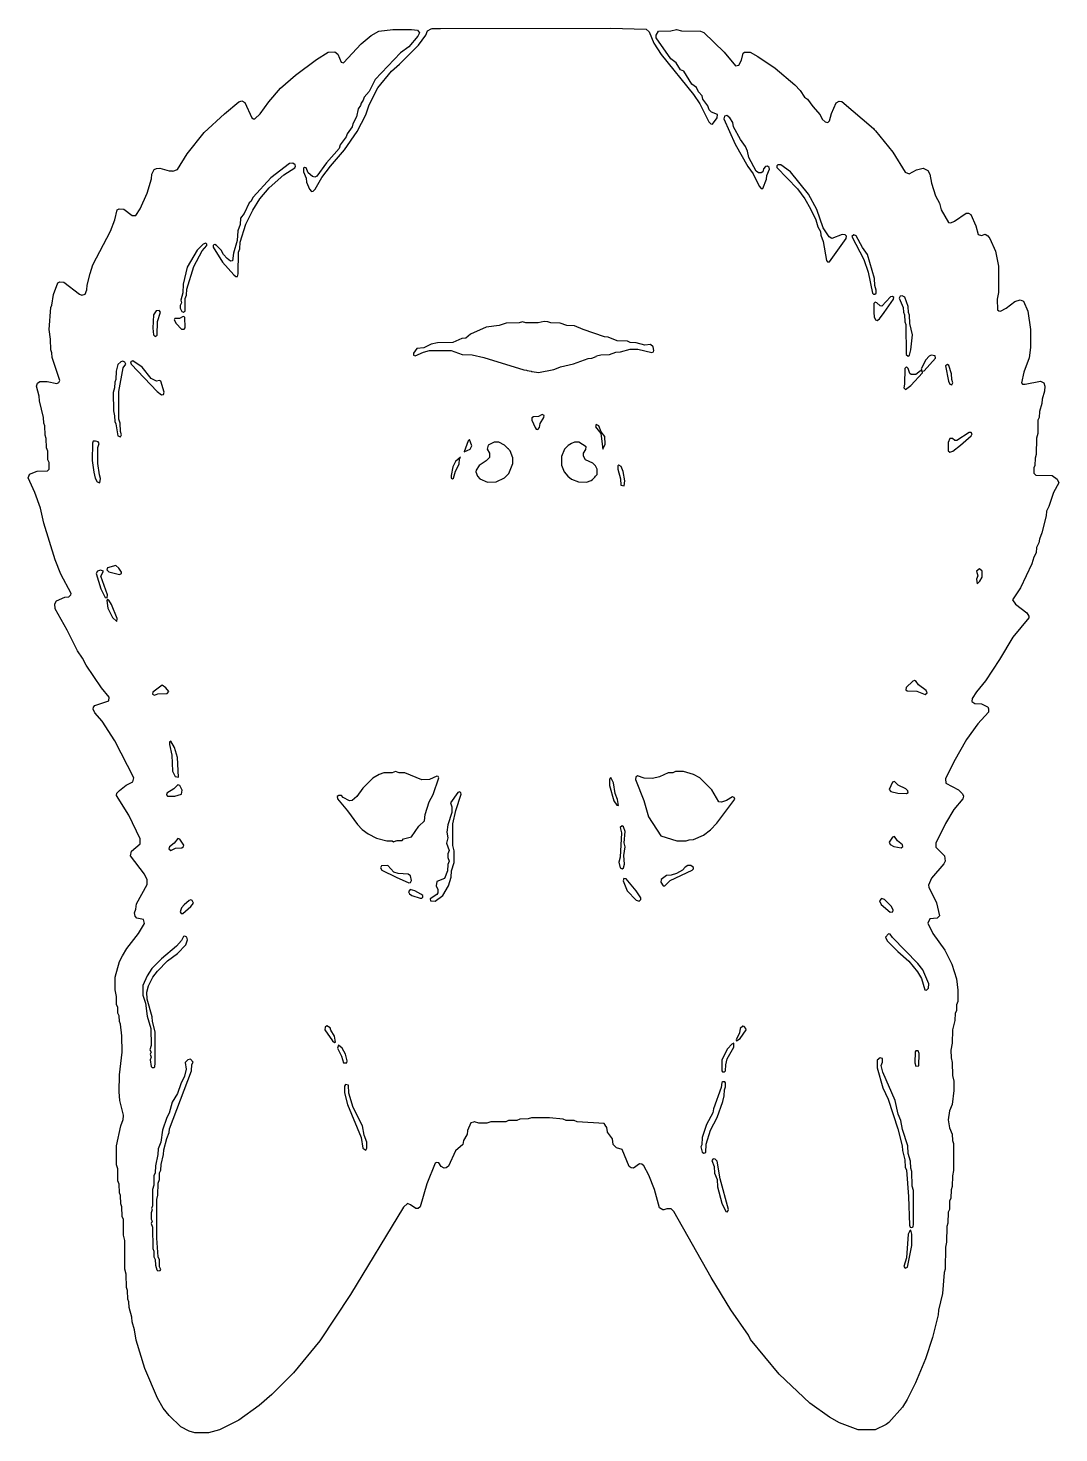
# Model space of a CAD drawing. Header units: millimetres. Extents: x 0 to 220, y 0 to 300.
import ezdxf

# ---------------------------------------------------------------- set-up
doc = ezdxf.new("R2010")
doc.units = ezdxf.units.MM
doc.layers.add('CUT', color=7, linetype='CONTINUOUS')

msp = doc.modelspace()

# ---------------------------------------------------------------- linework, layer by layer
at = {"layer": 'CUT'}
for points in [[(0.5635, 204.7892), (0.5647, 204.7906), (0.5756, 204.8038), (0.5871, 204.8176), (0.5959, 204.8282), (2.1975, 205.4566), (4.393, 205.5289), (4.7618, 205.9138), (4.7597, 207.3369), (4.5218, 207.8801), (4.4562, 209.7505), (4.203, 210.4295), (4.1578, 212.4265), (3.904, 213.1203), (3.8566, 215.1339), (3.6188, 215.6709), (3.5629, 216.9224), (2.7141, 220.4883), (2.6635, 221.4324), (2.0744, 223.5556), (2.2919, 224.2346), (2.7764, 224.5941), (4.3776, 224.6113), (6.3941, 224.1809), (6.8655, 224.3415), (7.0215, 224.7764), (5.4194, 229.6832), (5.3558, 230.6924), (5.105, 231.32), (5.0605, 233.5825), (4.7593, 235.6485), (5.1214, 240.3716), (5.3535, 240.8665), (5.7243, 243.1078), (6.6579, 245.6246), (7.0677, 245.8378), (7.897, 245.7864), (11.2585, 243.1934), (11.718, 243.0253), (12.4517, 243.1909), (12.8277, 244.1552), (12.8805, 245.1098), (13.4975, 247.5923), (14.1126, 249.4354), (17.8812, 256.6235), (18.8027, 259.0782), (19.2497, 261.1857), (19.6757, 261.3897), (20.6751, 261.3568), (22.5088, 260.0221), (23.2536, 259.9978), (24.1725, 261.4165), (25.6748, 264.745), (26.5804, 267.7738), (26.6547, 268.8256), (27.1833, 269.7708), (27.6607, 270.0267), (28.392, 270.0941), (30.3922, 269.5067), (31.0156, 269.4838), (31.0396, 269.4755), (31.0564, 269.4823), (31.1531, 269.4787), (32.1726, 269.8101), (34.2239, 273.174), (37.8147, 277.7018), (42.1503, 281.7021), (45.2561, 284.2304), (45.9001, 284.4183), (46.5405, 284.0717), (47.9985, 280.8354), (48.337, 280.5765), (48.6798, 280.5822), (49.7728, 281.6533), (51.6033, 284.2614), (54.1548, 287.179), (57.3087, 289.9558), (61.7966, 293.2664), (64.2849, 294.823), (65.7004, 294.8722), (66.3666, 294.3946), (67.0949, 292.6906), (67.5424, 292.5787), (71.3623, 296.585), (73.4721, 298.3496), (75.0799, 299.3196), (78.0987, 299.6619), (82.0599, 299.6599), (83.382, 299.5105), (83.7436, 298.946), (83.3847, 298.2688), (81.4797, 295.9989), (79.7175, 294.711), (74.2939, 288.9985), (73.0069, 286.4251), (71.9397, 285.1984), (71.7736, 284.5563), (71.3168, 283.973), (71.2045, 283.4186), (70.6996, 282.7333), (70.3131, 281.0297), (69.5325, 279.5215), (69.3934, 278.8853), (68.3332, 277.4005), (68.1561, 276.7393), (66.8496, 275.0344), (66.6095, 274.2843), (63.9206, 271.1908), (61.8979, 268.3687), (61.4784, 268.1704), (60.9192, 268.2931), (60.0435, 269.1029), (59.5879, 270.1537), (59.2722, 270.2486), (58.9968, 270.0674), (59.0295, 269.2955), (59.5654, 267.9222), (59.6501, 267.1236), (60.2904, 265.6187), (60.7241, 265.1287), (61.0872, 265.1525), (61.5177, 265.5924), (62.925, 268.0915), (64.7845, 270.5449), (67.7817, 273.9752), (70.5072, 277.8783), (72.2937, 281.438), (73.0308, 283.5691), (74.884, 287.2265), (77.8181, 290.8088), (79.5172, 292.2482), (83.5403, 296.3227), (85.1343, 298.4703), (85.5045, 299.4018), (86.2545, 299.7887), (86.487, 299.8451), (88.2854, 299.8826), (124.5092, 299.9615), (124.5341, 299.9614), (132.119, 299.7292), (132.7524, 299.1485), (133.7831, 296.7488), (135.306, 294.325), (142.2573, 285.7656), (143.5594, 283.8237), (145.4638, 279.9709), (145.9014, 279.5155), (146.2728, 279.4972), (147.2779, 280.8071), (147.3399, 281.5023), (146.0895, 282.0531), (145.5667, 282.513), (145.2472, 283.3835), (144.2139, 284.8251), (144.0437, 285.4823), (143.2923, 286.3712), (142.8642, 287.2694), (141.8723, 288.0021), (140.1816, 290.7546), (139.4406, 291.0725), (138.5318, 292.5214), (137.3958, 293.4059), (134.2776, 297.8752), (134.2684, 298.437), (134.7827, 299.2731), (137.3814, 299.3995), (138.5687, 299.6861), (139.6663, 299.3989), (143.7066, 299.341), (144.4572, 299.0334), (148.7775, 294.8082), (151.1924, 291.9193), (151.8684, 292.0752), (152.438, 293.1471), (152.8264, 294.5811), (153.0928, 294.8231), (154.3209, 294.8464), (155.9359, 293.8946), (159.6614, 291.3937), (163.8528, 287.8332), (165.0019, 286.6163), (165.8717, 285.2442), (166.5346, 284.8197), (167.6513, 283.2116), (169.2179, 281.4888), (169.7, 280.543), (170.325, 279.954), (170.8626, 279.8292), (171.2359, 280.2109), (171.6697, 281.7241), (172.667, 284.0139), (173.3001, 284.4074), (173.8773, 284.3127), (180.6101, 278.5273), (180.7795, 278.3316), (180.8294, 278.274), (180.9002, 278.1922), (181.0347, 278.0369), (184.7353, 273.4655), (187.3833, 269.2122), (188.2316, 268.8959), (189.8141, 269.6996), (191.229, 270.0747), (192.2457, 269.5724), (192.607, 268.8191), (192.9791, 266.8628), (193.8836, 264.1471), (194.6828, 262.5901), (195.0796, 261.1647), (196.6155, 258.5045), (197.1535, 258.4174), (197.9045, 258.7563), (200.3854, 260.4679), (200.8925, 260.4798), (201.355, 260.2082), (202.456, 257.8065), (202.9226, 255.9372), (203.6297, 255.7284), (204.4399, 256.022), (205.0152, 255.637), (205.4682, 255.0831), (206.6586, 252.3757), (207.2852, 249.1723), (207.2922, 243.5772), (207.0164, 242.1394), (207.073, 239.8741), (207.3576, 239.6239), (207.7341, 239.6086), (208.9279, 240.2215), (210.7757, 241.6103), (211.9402, 241.9869), (212.6007, 241.7033), (213.5131, 239.5866), (214.1483, 235.7002), (214.1357, 231.8291), (213.8286, 229.6423), (212.7145, 226.541), (212.1679, 224.31), (212.4237, 224.0432), (212.9586, 224.0343), (216.2331, 224.6343), (216.9507, 224.2665), (217.1671, 223.5963), (217.135, 222.5428), (216.5966, 220.835), (216.5439, 219.8804), (216.0022, 218.1551), (215.9482, 216.9179), (215.7069, 216.3377), (215.654, 213.4642), (215.3913, 212.5024), (215.3513, 208.9752), (215.0967, 208.2229), (215.0402, 206.6951), (214.7996, 206.1577), (214.7955, 205.0148), (215.2368, 204.6303), (218.7071, 204.5147), (219.8074, 203.7726), (220.1733, 202.9735), (219.0174, 200.8925), (218.0025, 197.9156), (217.502, 196.9518), (217.4294, 195.906), (216.5248, 192.2844), (216.0031, 190.9636), (215.9114, 190.1429), (215.4092, 189.1786), (215.3134, 188.0504), (214.8115, 187.0905), (214.4148, 185.6579), (212.0096, 180.5446), (210.2986, 178.0153), (210.9115, 177.1136), (213.3455, 175.2483), (213.7581, 174.5471), (213.7581, 174.1439), (210.3407, 170.0505), (207.5035, 165.261), (204.4818, 160.742), (202.5828, 158.4108), (201.6649, 156.9353), (201.6048, 156.3259), (202.2187, 155.9258), (203.6683, 155.8172), (204.969, 155.1868), (204.9904, 155.1654), (204.9912, 155.1646), (205.0021, 155.1537), (205.189, 154.7769), (205.1677, 154.0714), (202.9054, 151.5463), (200.474, 148.2459), (197.7629, 143.4283), (195.9649, 139.7998), (196.0561, 138.8864), (198.7299, 137.4961), (199.6317, 136.6248), (199.8526, 136.1145), (199.6525, 135.5811), (197.7833, 133.2974), (195.9691, 130.2737), (193.8952, 126.1298), (193.8913, 125.2305), (195.7745, 123.4118), (195.9241, 122.2371), (195.6516, 121.6883), (193.0071, 118.6455), (192.3478, 117.1332), (192.4127, 116.7066), (194.0849, 113.4041), (194.6969, 110.6372), (194.2117, 110.129), (192.6366, 109.9365), (192.2371, 109.0723), (193.2985, 106.869), (195.8521, 103.2927), (197.3525, 100.3006), (198.2935, 97.183), (198.6397, 94.7537), (198.5814, 92.3388), (198.3565, 91.653), (198.2928, 90.3647), (198.0611, 89.8707), (197.9989, 88.303), (197.4698, 86.2861), (197.4169, 83.4123), (197.1299, 81.9807), (197.1624, 80.2905), (197.4188, 79.2906), (197.4612, 76.5181), (197.7243, 75.356), (197.743, 73.364), (197.4009, 70.3648), (196.8691, 68.9839), (196.5252, 67.0845), (196.8657, 65.3571), (197.3891, 64.0222), (197.4593, 62.7065), (197.6978, 62.0623), (197.7223, 56.2828), (197.4609, 55.1421), (197.4171, 52.8869), (197.1603, 52.1631), (197.1087, 50.3829), (196.8614, 49.7714), (196.8097, 47.9911), (196.564, 47.3689), (196.5118, 45.0306), (196.2659, 44.3365), (196.2214, 40.9991), (195.9587, 39.9206), (195.9126, 35.2524), (195.6698, 34.547), (195.3117, 30.0319), (194.4698, 26.4896), (194.4088, 25.4932), (193.2052, 20.6758), (191.6931, 16.142), (189.5792, 11.0083), (187.7931, 7.4411), (186.784, 5.806), (183.867, 2.5615), (183.3355, 2.1243), (180.9621, 0.9458), (177.3332, 0.9418), (173.3805, 2.4551), (171.2516, 3.6726), (167.0386, 6.6671), (160.5304, 12.8735), (154.3779, 20.2597), (153.9241, 21.1636), (150.185, 26.529), (145.9849, 33.4287), (138.058, 47.5122), (137.4267, 48.0992), (136.547, 48.0973), (135.8755, 47.8597), (135.6843, 47.867), (134.9827, 48.2931), (134.967, 48.3065), (134.9648, 48.3083), (134.9624, 48.3104), (133.9018, 52.2552), (132.6856, 55.2942), (131.6262, 57.2663), (131.1874, 57.6558), (130.6835, 57.6846), (129.4256, 56.8118), (128.9428, 56.8402), (128.4712, 57.1451), (126.991, 60.7271), (125.7852, 61.082), (125.0729, 61.7978), (124.9289, 63.0234), (123.9122, 64.4467), (123.8585, 64.5311), (123.7328, 65.4228), (123.7197, 65.4432), (123.7175, 65.4594), (123.4145, 65.9743), (123.355, 66.0102), (123.1761, 66.2884), (117.4069, 66.6833), (116.7783, 66.93), (115.0288, 66.9778), (114.3972, 67.2285), (111.4844, 67.5484), (107.6366, 67.5241), (106.9389, 67.2789), (105.1478, 67.2256), (104.5471, 66.98), (102.7561, 66.9267), (102.1671, 66.689), (98.9691, 66.6327), (98.1509, 66.3713), (96.5017, 66.3799), (96.4767, 66.3858), (96.4641, 66.3889), (95.5354, 66.6795), (95.4012, 66.643), (95.3796, 66.6482), (95.3298, 66.6235), (94.738, 66.4623), (94.0235, 64.7983), (93.9159, 63.9472), (93.9111, 63.938), (93.909, 63.9341), (93.9038, 63.9241), (93.8828, 63.8837), (93.1307, 62.7148), (93.0157, 61.8393), (91.4535, 60.4628), (89.9431, 57.2033), (89.4433, 56.8492), (89.0024, 56.8064), (88.4078, 57.1477), (87.901, 57.9042), (87.3944, 58.0005), (87.1206, 57.8165), (85.3576, 53.451), (83.9386, 48.5139), (83.5164, 48.188), (82.9567, 48.1423), (81.8659, 48.975), (81.2483, 49.2205), (80.3445, 48.453), (69.0805, 29.8277), (62.4879, 19.965), (56.9018, 13.15), (52.2454, 8.4721), (49.5786, 6.1401), (45.257, 3.0392), (41.1158, 0.9679), (38.7594, 0.3135), (35.8294, 0.3104), (34.6381, 0.6689), (32.8331, 1.598), (30.3876, 3.9892), (29.1168, 5.592), (27.8798, 7.7126), (25.1745, 14.0492), (23.3638, 20.0779), (22.9934, 22.3185), (22.4607, 23.992), (22.3971, 25.0012), (21.8493, 27.0597), (21.7974, 28.2887), (21.5513, 28.8693), (21.4944, 30.6878), (21.2508, 31.3199), (21.2043, 34.1443), (20.9455, 35.2013), (20.908, 41.3161), (20.6451, 42.5126), (20.6029, 45.8185), (20.3572, 46.5053), (20.3069, 48.5488), (20.0564, 49.1992), (20.0075, 50.9587), (19.7693, 51.5189), (19.7085, 53.3504), (19.4498, 54.1127), (19.4046, 56.6436), (19.1502, 57.5016), (19.1713, 61.529), (20.0748, 65.8187), (20.5929, 67.1423), (20.6203, 67.9275), (20.6237, 67.9383), (20.6209, 67.9443), (20.6256, 68.0783), (19.8235, 71.2191), (19.7146, 73.0791), (19.7723, 76.6864), (20.3186, 81.4937), (20.3084, 85.0273), (20.0036, 87.4847), (19.7565, 88.0495), (19.7046, 89.2786), (19.4576, 89.8433), (19.4056, 91.0723), (19.156, 91.6804), (19.1122, 93.3972), (18.8305, 94.8486), (18.8752, 97.4995), (19.7931, 100.8474), (20.4045, 102.074), (21.3684, 103.659), (23.8463, 106.8361), (25.0863, 109.0006), (24.9226, 109.8565), (23.4903, 110.1393), (23.1357, 110.5474), (23.0018, 111.2255), (23.2917, 112.0105), (23.3968, 113.1512), (25.7046, 117.2909), (25.6757, 118.3164), (25.0844, 119.5093), (22.1353, 123.3722), (22.316, 124.3755), (24.1627, 125.9911), (24.1803, 126.9933), (21.7957, 132.066), (19.1222, 136.2692), (19.2286, 136.7685), (19.7439, 137.3553), (21.1961, 138.4406), (22.6203, 139.1946), (22.8483, 140.0212), (18.806, 147.9114), (16.094, 152.1142), (14.4821, 153.8738), (14.1886, 154.693), (14.2232, 155.1385), (14.5362, 155.4782), (17.4906, 156.4943), (17.5884, 157.2163), (15.9717, 159.2495), (12.6443, 164.0785), (11.9093, 165.5847), (10.8236, 167.1149), (8.6411, 171.5301), (6.0349, 176.1019), (6.0096, 177.1351), (6.3416, 177.8187), (8.1324, 178.5447), (8.9562, 178.6451), (9.3954, 179.0646), (9.4655, 179.3789), (7.2574, 183.5139), (6.0405, 186.5548), (3.6317, 194.3773), (2.9491, 197.5676), (1.7369, 200.8925), (0.2787, 204.0519), (0.5487, 204.7713), (0.5593, 204.7842)], [(153.8345, 270.4055), (154.9202, 268.8752), (156.2267, 266.2186), (156.6609, 265.7657), (157.0304, 265.7457), (157.8237, 267.7483), (157.8999, 268.5202), (158.4412, 269.8769), (158.399, 270.2252), (158.0275, 270.5382), (157.5859, 270.423), (157.147, 269.9485), (156.9792, 269.2971), (156.6842, 269.0887), (156.1192, 269.119), (155.6248, 269.4741), (154.0397, 272.3446), (153.7721, 273.7364), (153.3275, 274.7285), (152.2484, 276.2271), (150.7673, 278.8811), (150.6171, 279.8214), (149.9665, 280.8107), (149.3373, 281.2899), (148.8644, 281.1443), (148.7206, 280.6219), (151.1184, 275.2084)], [(44.5958, 246.9435), (44.9645, 247.0087), (45.1251, 247.5321), (45.171, 252.1424), (45.4184, 252.8524), (45.5149, 254.3137), (46.7004, 258.1055), (48.2098, 261.1534), (49.7403, 263.5506), (51.6934, 265.8689), (54.8368, 268.6811), (57.1631, 270.1848), (57.3563, 270.497), (57.2469, 270.8131), (56.7371, 271.1219), (56.0526, 271.1037), (52.0676, 268.0363), (48.3049, 263.903), (47.8133, 262.9875), (47.4219, 262.6966), (46.3911, 260.3973), (45.5928, 259.3957), (45.5196, 258.0877), (44.9881, 256.6849), (44.8855, 254.6206), (44.0945, 251.9388), (43.8717, 250.3382), (43.4352, 250.2476), (42.7403, 250.8137), (41.9585, 251.6684), (41.4636, 252.6224), (40.4998, 253.6076), (40.1463, 253.8113), (39.7932, 253.6818), (39.744, 253.2177), (41.7673, 250.0342), (44.1382, 247.3205)], [(165.9406, 263.5639), (167.178, 261.401), (168.3524, 259.0536), (168.7701, 257.5697), (169.2873, 256.5613), (169.3605, 255.8009), (169.8914, 254.4411), (170.5786, 250.3982), (170.8363, 250.0912), (171.2704, 250.0855), (174.7961, 255.1102), (174.8545, 255.5749), (174.5503, 255.8353), (173.9509, 255.9274), (171.7461, 255.0914), (171.1338, 255.4393), (169.897, 257.3594), (168.562, 261.2844), (166.7553, 264.5597), (162.9295, 269.3251), (160.8214, 270.8038), (160.2104, 270.8194), (159.969, 270.5851), (160.0216, 270.2181), (164.4085, 265.6592)], [(180.605, 243.2104), (180.9358, 243.1991), (181.1559, 243.4462), (181.165, 244.0952), (180.896, 245.0611), (180.8487, 246.5304), (179.3451, 251.6607), (178.2736, 253.1715), (176.9362, 255.6293), (176.4042, 255.8916), (176.0277, 255.4913), (178.5384, 250.6313), (179.4523, 247.8912), (180.4125, 243.4355)], [(34.0576, 242.9864), (34.1145, 244.2424), (35.6385, 249.1364), (37.4466, 252.4419), (38.4124, 253.561), (38.4068, 253.8961), (38.18, 254.0926), (37.6327, 253.8907), (36.3585, 252.584), (34.2337, 248.9773), (33.3317, 245.3452), (33.2732, 243.5174), (32.8712, 241.9414), (32.9852, 241.3641), (32.7158, 240.7885), (32.7312, 240.2545), (33.1052, 239.5091), (33.4584, 239.3897), (33.7634, 239.6583), (33.8143, 242.2791)], [(180.7499, 238.4009), (181.0782, 237.7546), (181.3966, 237.6039), (181.8852, 237.9452), (182.8806, 239.2703), (184.8946, 242.1521), (184.9321, 242.4747), (184.6569, 242.7397), (184.2544, 242.6409), (182.4026, 240.682), (182.0303, 240.7496), (181.3654, 241.3658), (180.9739, 241.4712), (180.7101, 241.2092), (180.6978, 239.2941)], [(187.2503, 238.7642), (187.2975, 237.2958), (187.5203, 236.7334), (187.5715, 230.3078), (187.9953, 229.9571), (188.318, 230.1933), (188.6184, 231.3049), (188.928, 234.5493), (188.3764, 236.9522), (188.3291, 238.6965), (188.0765, 239.3282), (188.0166, 240.5941), (187.3073, 242.5551), (186.7096, 242.8682), (186.3123, 242.7737), (186.1104, 242.3514), (186.9327, 240.3895), (186.9963, 239.3803)], [(28.5506, 239.3344), (28.238, 239.7521), (27.576, 239.669), (27.0618, 238.7991), (26.8824, 235.9296), (27.0246, 234.5151), (27.4133, 234.1667), (27.7939, 234.4802), (27.8553, 237.3712)], [(33.039, 235.7495), (33.5959, 235.7178), (33.7582, 236.0458), (33.7153, 238.3067), (33.3554, 238.4791), (32.5807, 237.9974), (31.5895, 238.0123), (31.4328, 237.7236), (31.852, 236.9468)], [(85.9376, 231.1647), (90.5482, 231.1678), (92.8832, 230.3444), (95.0148, 230.2825), (97.5207, 229.6683), (106.0423, 227.0494), (106.6294, 227.0169), (106.7693, 226.9139), (107.5673, 226.7828), (107.6705, 226.7441), (107.8092, 226.743), (109.1885, 226.5163), (112.4303, 227.1572), (113.6766, 227.6521), (113.8227, 227.6974), (116.6159, 228.3531), (119.7235, 229.4727), (120.5025, 229.549), (121.491, 229.9011), (121.5129, 230.0565), (122.4855, 230.2882), (124.2788, 230.3419), (125.6529, 230.87), (126.6621, 230.9337), (128.6907, 231.4749), (130.3213, 231.4769), (133.3499, 230.785), (133.6623, 230.9121), (133.7625, 231.1968), (133.5893, 231.9585), (133.029, 232.4813), (131.8096, 232.2954), (129.9702, 232.8548), (128.733, 232.9088), (128.1634, 233.1522), (125.9334, 233.2319), (124.0395, 234.0385), (123.2336, 234.126), (118.6998, 235.6381), (116.8275, 236.4379), (115.2215, 236.5076), (113.7852, 237.0429), (111.7627, 237.0909), (111.1345, 237.3395), (110.3696, 237.3672), (109.0804, 237.0813), (106.4523, 237.089), (105.7465, 237.2916), (105.0249, 237.0884), (102.2307, 237.0443), (100.7425, 236.5051), (97.9707, 236.1477), (94.6709, 234.6529), (93.6271, 233.8234), (92.8356, 233.7425), (90.8935, 232.9291), (87.6082, 232.86), (86.2962, 232.5583), (84.7146, 231.7513), (83.2356, 231.625), (82.4704, 230.6107), (82.4676, 230.2119), (82.817, 230.0198), (84.6, 230.8422)], [(20.0056, 212.7895), (20.2371, 213.1695), (19.9778, 213.8836), (19.9181, 215.7054), (19.6652, 216.5529), (19.6686, 222.4807), (20.5701, 227.4927), (21.1181, 228.2992), (20.9044, 228.6773), (20.4808, 228.9207), (20.0278, 228.7905), (19.4202, 228.1973), (19.0664, 226.8016), (19.0129, 225.0022), (18.77, 224.45), (18.7213, 223.2366), (18.4554, 222.2111), (18.4651, 218.3297), (18.7391, 217.2231), (18.7737, 216.0125), (19.0023, 215.547), (19.3914, 212.9548)], [(28.7366, 221.7646), (29.1313, 221.8273), (29.2946, 222.2771), (28.6067, 224.6734), (28.3056, 224.8068), (27.6888, 224.6343), (26.5019, 225.2414), (24.615, 227.6548), (22.6334, 228.9658), (22.1451, 228.7731), (22.2742, 228.2649), (27.7848, 222.4302)], [(193.8052, 230.0558), (192.9033, 230.1882), (192.4868, 229.9885), (191.7873, 229.2275), (190.8204, 227.2551), (190.9543, 226.8103), (191.4483, 226.8343), (193.8299, 229.5677)], [(197.5799, 224.2657), (197.3446, 224.9777), (197.2926, 226.2068), (196.6793, 228.0177), (196.424, 228.2247), (195.9537, 227.95), (196.586, 224.6527), (196.9066, 223.975), (197.3279, 223.8761)], [(187.0595, 223.234), (187.4581, 222.8434), (188.5886, 223.7085), (191.0968, 226.439), (190.9687, 226.7784), (190.6534, 226.8722), (189.6284, 226.0602), (188.6803, 226.0678), (188.3929, 226.3079), (188.0526, 227.3721), (187.6352, 227.6769), (187.2855, 227.3365), (187.2529, 223.9941)], [(108.6647, 214.4134), (108.9923, 214.3634), (109.3649, 214.7638), (109.4823, 215.6513), (110.2909, 216.9253), (110.3372, 217.3023), (109.9131, 217.5653), (109.1718, 217.0807), (108.0738, 217.063), (107.7072, 216.8253), (107.7525, 216.3526), (108.4154, 214.7365)], [(122.5084, 213.8776), (122.0346, 215.1468), (121.4494, 215.4146), (121.2868, 214.9106), (122.4218, 213.4885), (122.9019, 210.1563), (123.3517, 211.2258), (123.3356, 212.8314)], [(196.8719, 209.4832), (197.5387, 209.713), (199.1712, 211.0199), (201.4894, 212.9849), (201.7018, 213.4438), (201.4631, 213.7267), (201.0412, 213.7006), (198.4285, 211.9631), (197.9532, 211.9977), (197.4755, 212.3892), (196.9269, 212.3978), (196.5693, 211.5609), (196.56, 209.8143)], [(15.5933, 202.9447), (15.7396, 203.9206), (15.4813, 204.6638), (15.1615, 207.1094), (15.1749, 210.473), (15.4272, 211.3568), (15.1937, 211.6892), (14.6914, 211.8606), (14.1623, 211.8274), (13.9944, 211.4393), (13.9727, 207.7189), (14.2892, 205.2496), (14.6009, 203.9831), (14.9936, 203.2023)], [(94.4521, 212.1847), (94.1601, 211.933), (93.3269, 209.5492), (94.5915, 210.1621), (94.9552, 210.8735)], [(100.099, 203.1441), (101.8964, 204.0461), (102.8125, 204.9689), (103.7111, 207.0727), (103.7071, 208.3054), (103.1121, 209.7898), (102.8331, 210.0732), (102.7762, 210.1922), (102.6804, 210.2283), (101.9384, 210.9821), (100.6947, 211.623), (99.729, 211.6233), (98.4543, 211.008), (98.1864, 210.155), (98.7387, 209.3014), (98.7068, 208.3553), (98.0169, 207.6284), (96.474, 206.6293), (95.8429, 205.6799), (95.788, 205.2804), (96.1124, 204.3682), (96.6145, 203.8294), (98.2742, 203.1354)], [(117.6705, 203.1433), (119.4187, 203.1257), (120.386, 203.428), (120.6558, 203.708), (120.7154, 203.7303), (121.1917, 204.1602), (121.3417, 204.4198), (121.6473, 204.7369), (121.6492, 205.087), (121.6748, 205.4161), (121.6512, 205.4684), (121.6535, 205.876), (121.3122, 206.571), (120.7503, 207.1252), (119.1917, 207.8792), (118.7383, 208.6839), (118.7281, 209.2662), (119.2725, 210.0756), (119.3334, 210.6708), (117.736, 211.623), (116.8138, 211.6338), (116.1676, 211.3363), (115.4858, 210.9554), (114.6793, 210.135), (114.0536, 208.5721), (114.0621, 206.748), (114.6502, 205.2813), (115.436, 204.4197), (116.1994, 203.732)], [(91.0387, 203.94), (91.45, 205.4331), (92.2418, 206.9622), (92.3127, 208.0872), (92.5036, 208.4701), (91.4376, 207.4931), (90.8555, 206.3433), (90.4956, 204.5452), (90.5585, 203.9518), (90.7946, 203.794)], [(127.5684, 203.3881), (127.2319, 205.3724), (126.8181, 206.4767), (126.3123, 206.768), (126.1049, 206.5586), (126.0643, 205.8571), (126.6439, 203.8216), (126.7436, 202.4451), (127.4221, 202.354)], [(15.771, 183.0908), (16.3451, 184.1486), (15.7442, 184.361), (15.0993, 184.1401), (14.8333, 183.6344), (15.8107, 180.3301), (16.7108, 178.5099), (17.1141, 178.4364), (17.2086, 179.0588)], [(20.1872, 183.6343), (20.1801, 183.9306), (19.6656, 184.7388), (19.0179, 185.3223), (17.2061, 184.8255), (17.0688, 184.3779), (17.5082, 184.0064), (19.7609, 183.3894)], [(203.7784, 182.8401), (203.7747, 184.1338), (203.2626, 184.6482), (202.624, 184.1342), (202.8819, 183.1141), (202.6176, 182.4472), (202.7464, 181.4391), (203.3321, 181.9631)], [(18.1023, 176.9874), (17.485, 177.9564), (17.2308, 178.0826), (17.0551, 177.8433), (17.2751, 176.26), (18.3066, 174.2233), (19.2411, 173.4198), (19.2937, 174.0316)], [(29.9759, 157.9931), (30.2898, 158.4678), (29.6316, 159.2706), (28.9033, 159.8027), (26.9149, 158.3304), (26.8358, 157.8746), (27.2101, 157.6603), (27.9796, 157.9321)], [(192.0522, 158.1576), (191.8709, 158.6677), (190.1972, 159.8716), (189.7555, 160.5906), (189.3656, 160.8225), (188.981, 160.6833), (187.5859, 159.3124), (187.5505, 158.7873), (187.8384, 158.5806), (189.8938, 158.5107), (191.61, 157.8423)], [(32.1511, 144.3737), (31.5411, 146.536), (30.7212, 147.88), (30.4699, 147.6941), (30.4107, 147.1604), (30.9703, 144.8756), (31.0603, 141.4699), (31.6286, 140.3139), (32.3312, 140.1483)], [(70.513, 130.0914), (71.5686, 129.0479), (72.816, 128.1073), (74.6114, 127.2022), (76.7731, 126.5966), (77.9228, 126.5983), (78.2144, 126.3724), (78.7332, 126.5995), (78.8282, 126.5996), (78.996, 126.6426), (80.0736, 126.6999), (80.373, 126.9955), (82.0912, 127.4358), (83.6033, 129.7317), (84.8188, 130.8439), (84.9568, 132.2037), (85.8654, 134.9299), (86.6646, 136.487), (87.8897, 140.0251), (87.7521, 140.3068), (87.4441, 140.4096), (85.8804, 139.6603), (84.3025, 139.6196), (80.6396, 141.0712), (79.403, 141.1251), (78.6603, 141.3964), (77.9663, 141.128), (76.1478, 141.0712), (75.16, 140.7467), (73.8396, 139.9974), (71.6556, 137.8309), (70.3962, 136.0418), (69.4358, 135.1935), (68.8149, 135.1456), (67.5189, 135.8229), (67.1551, 136.2407), (66.5449, 136.3039), (66.2196, 136.0652), (66.2651, 135.5305), (68.3885, 133.011)], [(138.6599, 126.5966), (140.63, 126.5895), (141.2724, 126.8432), (142.2165, 126.8938), (144.3853, 127.833), (145.8388, 128.9659), (147.2248, 130.3695), (151.0146, 135.5202), (150.9134, 135.8391), (150.564, 135.9573), (149.2917, 135.1842), (148.1972, 134.827), (147.6492, 134.9157), (146.1231, 137.4751), (143.5414, 140.0709), (142.2562, 140.767), (140.0714, 141.3769), (138.4078, 141.3797), (137.7809, 141.126), (136.8368, 141.0753), (134.9583, 140.2715), (133.4467, 139.9191), (131.6928, 139.9368), (130.2745, 140.4788), (129.9416, 140.1861), (129.8594, 139.6586), (131.6002, 135.2289), (132.5949, 131.7108), (135.2567, 127.6427)], [(33.0019, 136.563), (33.1581, 137.4297), (32.6302, 138.4069), (32.2459, 138.53), (31.3956, 137.7065), (29.9023, 136.7448), (29.7982, 136.3903), (30.0369, 136.1083), (31.5886, 136.162)], [(126.0398, 135.4031), (125.5146, 136.7316), (125.1463, 138.9861), (124.5983, 140.113), (124.3336, 139.7453), (124.29, 138.41), (125.2573, 135.1524), (125.8828, 134.2165), (126.2029, 134.1621)], [(187.6418, 136.6694), (187.9903, 136.934), (187.9492, 137.2684), (187.5181, 137.6798), (185.917, 138.4974), (185.1122, 139.2257), (184.6611, 139.1239), (183.9616, 137.5671), (184.3436, 137.0947), (185.8345, 136.7426)], [(88.7186, 114.9706), (89.933, 117.0046), (90.5563, 118.876), (90.6198, 120.1699), (91.1751, 121.9729), (91.1632, 124.4331), (90.896, 125.6131), (90.9192, 130.2279), (91.5286, 133.0869), (92.6527, 136.5261), (92.624, 136.862), (92.393, 137.0519), (91.978, 136.9249), (90.4166, 134.6809), (90.6778, 133.8783), (90.6832, 132.6325), (89.8419, 129.9826), (89.585, 128.4532), (89.8072, 127.2545), (89.5197, 126.1129), (90.107, 124.567), (89.8175, 123.8449), (89.8311, 123.081), (90.1061, 122.2977), (89.824, 121.5359), (89.7206, 120.1695), (89.0813, 118.5607), (87.4833, 117.907), (87.3014, 116.9741), (87.6907, 116.2011), (87.6899, 115.4996), (87.4712, 115.1761), (86.0146, 114.201), (86.1485, 113.8264), (87.1349, 113.7301)], [(126.9807, 120.6333), (127.3182, 120.8498), (127.4962, 121.6523), (127.3557, 123.4419), (127.6701, 125.3055), (127.4379, 126.1894), (127.6268, 128.6227), (127.3213, 129.6064), (127.0131, 129.8131), (126.5882, 129.4549), (126.8724, 128.3369), (126.553, 123.1197), (126.2848, 122.0679), (126.6136, 120.8636)], [(33.4106, 125.3615), (33.4821, 125.6743), (32.6593, 126.9517), (32.2508, 127.0951), (31.4737, 126.1065), (30.4522, 125.353), (30.3178, 124.9025), (30.7339, 124.5427), (31.7525, 125.0276), (33.0685, 125.0934)], [(186.8723, 125.377), (186.8175, 125.7451), (185.7748, 126.6119), (185.1148, 127.5238), (184.701, 127.4178), (183.9877, 126.2916), (184.1651, 125.8313), (184.936, 125.4082), (186.5175, 125.1208)], [(81.502, 117.6148), (81.8324, 117.6914), (82.1008, 118.1205), (81.8772, 119.1199), (81.3322, 119.5097), (79.2339, 119.639), (78.2708, 119.9445), (76.9881, 121.3169), (75.667, 121.254), (75.4604, 120.8118), (75.7061, 120.372), (78.7964, 118.8185)], [(141.9725, 120.3292), (142.2343, 120.6021), (142.2219, 120.9364), (141.6787, 121.3269), (141.0077, 121.3415), (140.4195, 121.0123), (139.8748, 120.3198), (138.6219, 119.6512), (137.4814, 119.3011), (136.4589, 119.2215), (135.3231, 118.3613), (135.2463, 117.793), (135.7879, 116.9889), (136.0788, 117.0242), (137.2472, 118.1421)], [(130.0143, 113.9448), (130.6446, 113.7596), (130.9843, 114.0725), (130.9596, 114.4299), (129.9757, 115.965), (127.8521, 118.4974), (127.3536, 118.552), (127.1876, 118.0901), (128.0914, 115.9198)], [(35.5709, 113.2877), (35.2812, 113.8765), (35.0004, 114.0022), (34.6445, 113.8813), (33.5802, 112.9383), (33.0367, 112.3384), (32.7021, 111.4434), (32.898, 111.1264), (33.2707, 111.1191), (35.0022, 112.5792)], [(84.2965, 114.3612), (84.4941, 114.5867), (84.454, 114.9191), (84.0916, 115.2595), (82.7613, 115.9525), (81.7796, 116.1971), (81.4396, 115.7427), (81.6643, 115.293), (82.1166, 114.9467), (83.9347, 114.3381)], [(184.8046, 111.8332), (184.4341, 112.6163), (183.0022, 114.075), (182.3429, 114.2945), (181.912, 113.773), (182.2851, 113.0376), (184.197, 111.4181), (184.7205, 111.4731)], [(26.5161, 80.469), (26.2919, 79.871), (26.5458, 78.4941), (26.7302, 78.2524), (27.1809, 78.253), (27.3441, 78.374), (27.3918, 79.161), (27.3798, 85.8744), (26.8355, 88.0948), (26.778, 89.0731), (25.6525, 92.8233), (25.6403, 94.3425), (25.9617, 95.6769), (26.8729, 97.5004), (27.8529, 98.8106), (30.052, 100.9882), (32.1447, 102.5722), (33.9358, 104.4244), (34.3046, 105.4682), (34.1269, 106.0191), (33.7457, 106.2998), (33.4401, 106.2145), (33.0363, 105.3149), (31.9628, 104.1592), (28.7038, 101.4527), (26.6808, 99.4017), (25.6631, 97.7997), (24.7805, 95.7129), (24.7613, 93.6977), (25.2931, 92.0064), (25.6562, 89.2051), (26.4874, 86.5406), (26.5001, 82.9577), (26.2289, 82.0506), (26.5097, 81.5239), (26.2919, 81.0669)], [(192.3705, 95.1695), (192.4472, 96.0718), (191.1258, 99.0919), (190.0709, 100.4266), (184.6585, 105.9719), (184.1708, 106.7043), (183.8049, 106.7954), (183.1763, 106.0279), (183.552, 105.2974), (185.7801, 102.9957), (188.1363, 100.915), (190.0122, 98.6501), (190.892, 97.206), (191.5678, 94.8415), (191.9437, 94.7146)], [(65.6196, 84.9624), (64.8309, 86.1889), (64.727, 86.7458), (64.0147, 87.1124), (63.6832, 86.8326), (63.606, 86.2845), (65.2123, 83.9395), (65.635, 83.6202), (65.8506, 83.6785)], [(153.4529, 86.2867), (153.4208, 86.5957), (153.0394, 87.0077), (152.7468, 87.0831), (152.2131, 86.5525), (152.0498, 85.6201), (151.2917, 84.1425), (151.3801, 83.9205), (152.1516, 84.4418)], [(68.0021, 81.0973), (67.3089, 82.3985), (66.4881, 82.9898), (66.3009, 82.3534), (67.1642, 80.6811), (67.5613, 79.2397), (68.2822, 79.2133), (68.3612, 79.6665)], [(149.0529, 77.5528), (149.1153, 78.8157), (149.4363, 80.1304), (150.8429, 82.5989), (150.8163, 83.4771), (150.371, 83.2475), (149.4569, 82.239), (148.2601, 79.8803), (148.2437, 77.5765), (148.3936, 77.3585), (148.8616, 77.3561)], [(190.1258, 81.7964), (189.6473, 81.7844), (189.5138, 81.5976), (189.4628, 79.232), (189.6176, 78.5719), (190.2619, 78.6154), (190.3389, 81.2168)], [(27.4346, 36.0815), (27.7342, 35.1129), (27.9469, 34.8985), (28.4631, 34.9309), (28.6038, 35.1451), (28.3432, 35.72), (28.2888, 37.2393), (28.0355, 37.8788), (27.7171, 41.8652), (27.7398, 50.1104), (27.9831, 51.0435), (28.0311, 53.6072), (28.2906, 54.3543), (28.331, 55.7754), (28.5818, 56.3748), (28.6305, 57.5883), (29.1863, 59.6927), (29.2438, 60.671), (29.8483, 63.0891), (30.37, 64.4029), (30.4463, 65.1819), (35.1399, 77.5152), (35.2196, 78.8854), (35.4753, 79.4019), (34.9021, 80.0149), (34.3283, 79.8734), (33.7893, 79.3037), (33.9993, 77.895), (33.665, 76.3819), (32.8519, 74.7833), (32.139, 72.701), (31.0468, 70.8616), (30.3452, 68.5154), (29.8622, 67.608), (28.9474, 64.8662), (28.5719, 62.2978), (28.038, 60.9135), (27.9893, 59.7001), (27.4323, 57.2536), (27.3822, 55.7647), (27.1326, 55.1202), (27.0937, 53.1797), (26.8306, 52.2605), (26.7863, 48.7301), (26.594, 48.1784), (26.7371, 47.8831), (26.5283, 47.2767), (26.544, 45.93), (26.7403, 45.4895), (26.5312, 44.9779), (26.7965, 44.1869), (26.8545, 39.6488), (27.0869, 39.0887), (27.1356, 37.8753), (27.3859, 37.2949)], [(189.073, 44.2447), (189.1259, 44.8152), (189.1275, 52.0053), (188.8787, 52.9238), (188.8267, 56.0783), (188.577, 56.7461), (188.5147, 58.2928), (187.9931, 59.9366), (187.9289, 61.5237), (186.7966, 65.0008), (186.4214, 66.9758), (185.8997, 68.2895), (185.2116, 71.1957), (182.611, 77.2586), (182.2794, 78.6751), (182.5465, 79.4213), (182.5288, 80.167), (182.0206, 80.3085), (181.4281, 79.8417), (181.413, 78.188), (182.6358, 73.8969), (183.7167, 71.4946), (185.8343, 65.1432), (186.7244, 61.5775), (186.7861, 60.578), (187.3285, 58.5476), (187.3927, 56.9605), (187.6362, 56.3888), (188.1093, 50.7215), (188.2997, 44.5942), (188.4188, 44.1986), (188.8188, 44.1512)], [(144.0632, 60.1668), (144.4597, 59.9895), (144.8422, 60.1209), (144.9511, 61.8807), (145.8625, 64.9173), (147.2424, 67.6185), (148.4631, 70.9802), (148.7676, 72.2202), (148.8281, 73.504), (149.0853, 74.1599), (149.0638, 74.9699), (148.8793, 75.2112), (148.4494, 75.2214), (148.2427, 75.0315), (148.1595, 73.957), (146.4639, 69.4152), (146.3594, 68.5497), (144.9656, 66.1132), (144.0442, 63.3309), (143.9833, 61.7752), (143.787, 61.3349)], [(72.5542, 61.0318), (72.5162, 62.3038), (71.9922, 63.8049), (71.6169, 65.7799), (69.6252, 69.7113), (68.7042, 72.792), (68.6024, 74.4786), (67.977, 74.6117), (67.7978, 74.2934), (67.7951, 72.8732), (68.4154, 70.3436), (71.3289, 63.3494), (71.7157, 61.0385), (72.3493, 60.6025)], [(149.6809, 47.9757), (147.9373, 54.515), (147.2613, 58.3001), (146.8425, 58.729), (146.3945, 58.7949), (146.1293, 58.4075), (146.6556, 57.1134), (146.7353, 55.7432), (147.2666, 54.3621), (147.3307, 52.775), (148.2676, 49.3457), (149.1544, 47.5611), (149.5035, 47.4591)], [(188.7916, 40.2594), (188.8316, 42.6892), (188.6008, 43.5363), (188.3568, 43.4369), (187.999, 42.7095), (187.6405, 37.6333), (187.0677, 35.7988), (187.3869, 35.4819), (187.9049, 35.6318)]]:
    msp.add_lwpolyline(points, close=True, dxfattribs=at)

doc.saveas('drawing.dxf')
